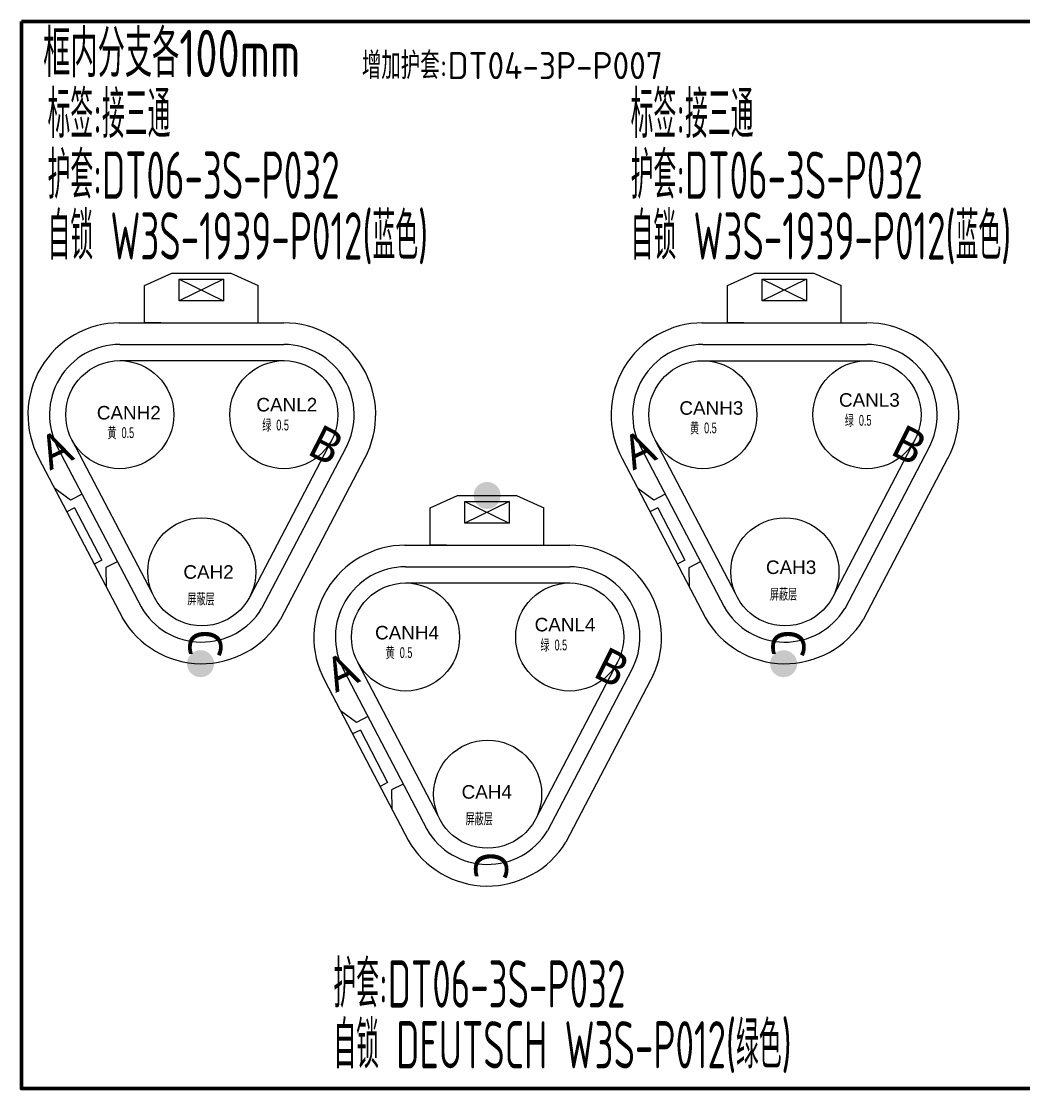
# Model space of a CAD drawing. Header units: millimetres. Extents: x 62 to 1873, y 998 to 1938.
# Drawn here: x 1263.5 to 1337.7, y 1481.6 to 1560.6 of the extents above; entities that cross this region are included whole.
import ezdxf

# ---------------------------------------------------------------- set-up
doc = ezdxf.new("R2010")
doc.units = ezdxf.units.MM
for name, color, linetype, lineweight in [('1轮廓实线层', 7, 'Continuous', 50), ('AM60', 3, 'Continuous', 25), ('护套层', 3, 'Continuous', 0)]:
    doc.layers.add(name, color=color, linetype=linetype, lineweight=lineweight)
doc.layers.add('孔名层', color=1, linetype='Continuous')
doc.layers.add('线色线径', color=1, linetype='Continuous')
doc.styles.add('ISO Proportional', font='isocp.shx', dxfattribs={"bigfont": 'gbcbig.shx'})
doc.styles.get("Standard").update_dxf_attribs({"font": 'arial.ttf'})
doc.styles.add('TH_GBDIM', font='gbenor.shx', dxfattribs={"width": 0.8, "bigfont": 'gbcbig.shx'})
doc.styles.add('孔名字体', font='', dxfattribs={"height": 5, "bigfont": 'gbcbig.shx'})
doc.styles.add('技术要求及剖视用', font='gbenor.shx', dxfattribs={"width": 0.7, "bigfont": 'gbcbig.shx'})
doc.styles.get('孔名字体').set_extended_font_data('Microsoft YaHei')

# ---------------------------------------------------------------- blocks, each defined once
blk = doc.blocks.new('DT06-3S-P032-Out21521105156')
for p, q in [((-29.331, -14.824), (-27.311, -13.897)), ((-27.311, -13.897), (-22.939, -13.897)), ((-22.939, -13.897), (-20.92, -14.824)), ((-29.331, -17.579), (-29.331, -14.824)), ((-23.486, -14.346), (-26.765, -15.946)), ((-26.765, -14.346), (-23.486, -15.946)), ((-20.92, -17.579), (-20.92, -14.824)), ((-31.239, -17.579), (-19.012, -17.579)), ((-28.122, -17.579), (-29.331, -17.579)), ((-22.129, -17.579), (-20.92, -17.579)), ((-31.164, -19.178), (-19.012, -19.178)), ((-31.164, -20.378), (-18.998, -20.378)), ((-35.738, -26.851), (-29.591, -38.61)), ((-34.711, -26.227), (-28.765, -37.586)), ((-15.473, -26.238), (-21.543, -37.862)), ((-14.43, -26.819), (-20.66, -38.735)), ((-37.145, -27.612), (-30.969, -39.423)), ((-13.024, -27.581), (-19.297, -39.573)), ((-34.8, -30.697), (-35.976, -29.849)), ((-33.947, -30.255), (-34.8, -30.697)), ((-34.507, -31.261), (-35.083, -31.556)), ((-34.507, -31.261), (-32.498, -35.136)), ((-32.498, -35.136), (-33.057, -35.432)), ((-31.354, -35.258), (-32.206, -35.7)), ((-32.206, -35.7), (-32.17, -37.128))]:
    blk.add_line(p, q)
blk.add_lwpolyline([(-26.765, -14.346), (-23.486, -14.346), (-23.486, -15.946), (-26.765, -15.946)], close=True)
for centre in [(-31.164, -24.378), (-19.012, -24.378), (-25.088, -36.01)]:
    blk.add_circle(centre, 4)
for centre, radius, start, end in [((-31.164, -24.378), 6.799, 90, 208.40246), ((-19.012, -24.378), 6.799, 331.59754, 90), ((-31.164, -24.378), 5.2, 90, 208.40246), ((-19.012, -24.378), 5.2, 331.59754, 90), ((-25.088, -36.01), 5.2, 210, 328.40246), ((-25.088, -36.01), 6.799, 210, 328.40246)]:
    blk.add_arc(centre, radius, start, end)
at = {"layer": '孔名层', "style": '孔名字体'}
for s, rotation, p in [('B', 333.35123, (-17.398, -27.251)), ('A', 24.85285, (-36.334, -28.519)), ('C', 268.55868, (-26.043, -40.227))]:
    blk.add_text(s, height=2.5, rotation=rotation, dxfattribs=at).set_placement(p)
at = {"layer": '护套层', "style": '技术要求及剖视用', "width": 0.67}
for tag, p, flags in [('备注', (11.427, 11.354), 8), ('标号', (11.427, 7.354), 8), ('功能', (10.927, 3.354), 8), ('英文功能', (10.927, -0.646), 8), ('编号', (-0.073, -4.646), 8), ('护套号', (10.927, -4.646), 8), ('颜色', (31.927, -4.646), 9), ('厂家', (33.927, -4.646), 9), ('端子', (35.927, -4.646), 9), ('统计到BOM', (31.927, -6.646), 9), ('客户代号', (-0.073, -8.646), 8), ('配件', (10.927, -8.646), 8), ('配置', (31.927, -8.646), 9), ('编码', (33.927, -8.646), 9), ('防水栓', (35.927, -8.646), 9), ('工序', (31.927, -10.646), 9), ('工位', (33.927, -10.646), 9), ('设计软件', (38.687, -10.646), 9), ('附件', (10.927, -12.646), 8), ('视图', (31.927, -12.646), 9), ('方向', (33.927, -12.646), 9), ('盲栓', (35.927, -12.646), 9)]:
    blk.add_attdef(tag, p, '', height=3.5, dxfattribs=dict(at, flags=flags))
blk = doc.blocks.new('DT06-3S-P032-Out21521105310')
for p, q in [((-29.331, -14.824), (-27.311, -13.897)), ((-27.311, -13.897), (-22.939, -13.897)), ((-22.939, -13.897), (-20.92, -14.824)), ((-29.331, -17.579), (-29.331, -14.824)), ((-23.486, -14.346), (-26.765, -15.946)), ((-26.765, -14.346), (-23.486, -15.946)), ((-20.92, -17.579), (-20.92, -14.824)), ((-31.239, -17.579), (-19.012, -17.579)), ((-28.122, -17.579), (-29.331, -17.579)), ((-22.129, -17.579), (-20.92, -17.579)), ((-31.164, -19.178), (-19.012, -19.178)), ((-31.164, -20.378), (-18.998, -20.378)), ((-35.738, -26.851), (-29.591, -38.61)), ((-34.711, -26.227), (-28.765, -37.586)), ((-15.473, -26.238), (-21.543, -37.862)), ((-14.43, -26.819), (-20.66, -38.735)), ((-37.145, -27.612), (-30.969, -39.423)), ((-13.024, -27.581), (-19.297, -39.573)), ((-34.8, -30.697), (-35.976, -29.849)), ((-33.947, -30.255), (-34.8, -30.697)), ((-34.507, -31.261), (-35.083, -31.556)), ((-34.507, -31.261), (-32.498, -35.136)), ((-32.498, -35.136), (-33.057, -35.432)), ((-31.354, -35.258), (-32.206, -35.7)), ((-32.206, -35.7), (-32.17, -37.128))]:
    blk.add_line(p, q)
blk.add_lwpolyline([(-26.765, -14.346), (-23.486, -14.346), (-23.486, -15.946), (-26.765, -15.946)], close=True)
for centre in [(-31.164, -24.378), (-19.012, -24.378), (-25.088, -36.01)]:
    blk.add_circle(centre, 4)
for centre, radius, start, end in [((-31.164, -24.378), 6.799, 90, 208.40246), ((-19.012, -24.378), 6.799, 331.59754, 90), ((-31.164, -24.378), 5.2, 90, 208.40246), ((-19.012, -24.378), 5.2, 331.59754, 90), ((-25.088, -36.01), 5.2, 210, 328.40246), ((-25.088, -36.01), 6.799, 210, 328.40246)]:
    blk.add_arc(centre, radius, start, end)
at = {"layer": '孔名层', "style": '孔名字体'}
for s, rotation, p in [('B', 333.35123, (-17.398, -27.251)), ('A', 24.85285, (-36.334, -28.519)), ('C', 268.55868, (-26.043, -40.227))]:
    blk.add_text(s, height=2.5, rotation=rotation, dxfattribs=at).set_placement(p)
at = {"layer": '护套层', "style": '技术要求及剖视用', "width": 0.67}
for tag, p, flags in [('备注', (11.427, 11.354), 8), ('标号', (11.427, 7.354), 8), ('功能', (10.927, 3.354), 8), ('英文功能', (10.927, -0.646), 8), ('编号', (-0.073, -4.646), 8), ('护套号', (10.927, -4.646), 8), ('颜色', (31.927, -4.646), 9), ('厂家', (33.927, -4.646), 9), ('端子', (35.927, -4.646), 9), ('统计到BOM', (31.927, -6.646), 9), ('客户代号', (-0.073, -8.646), 8), ('配件', (10.927, -8.646), 8), ('配置', (31.927, -8.646), 9), ('编码', (33.927, -8.646), 9), ('防水栓', (35.927, -8.646), 9), ('工序', (31.927, -10.646), 9), ('工位', (33.927, -10.646), 9), ('设计软件', (38.687, -10.646), 9), ('附件', (10.927, -12.646), 8), ('视图', (31.927, -12.646), 9), ('方向', (33.927, -12.646), 9), ('盲栓', (35.927, -12.646), 9)]:
    blk.add_attdef(tag, p, '', height=3.5, dxfattribs=dict(at, flags=flags))

msp = doc.modelspace()

# ---------------------------------------------------------------- hatches: boundary and pattern name
at = {"layer": '护套层'}
h = msp.add_hatch(color=256, dxfattribs=at)
edge = h.paths.add_edge_path()
edge.add_arc((1298.016, 1525.507), 1, 0, 360)
h = msp.add_hatch(color=256, dxfattribs=at)
edge = h.paths.add_edge_path()
edge.add_arc((1276.798, 1513.053), 1, 0, 360)
h = msp.add_hatch(color=256, dxfattribs=at)
edge = h.paths.add_edge_path()
edge.add_arc((1319.969, 1513.052), 1, 0, 360)

# ---------------------------------------------------------------- linework, layer by layer
at = {"layer": '1轮廓实线层', "color": 2}
msp.add_lwpolyline([(1263.529, 1560.601), (1339.21, 1560.601), (1339.21, 1481.597), (1263.529, 1481.597)], close=True, dxfattribs=at)

# ---------------------------------------------------------------- block references
at = {"layer": '护套层'}
ref = msp.add_blockref('DT06-3S-P032-Out21521105156', (1301.981, 1555.862), dxfattribs=at)
ref.add_attrib('功能', '标签:接三通', (1265.472, 1551.964), dxfattribs={"height": 3.5, "style": '技术要求及剖视用', "width": 0.67})
ref.add_attrib('护套号', '护套:DT06-3S-P032', (1265.472, 1547.464), dxfattribs={"height": 3.5, "style": '技术要求及剖视用', "width": 0.67})
ref.add_attrib('附件', '自锁 W3S-1939-P012(蓝色)', (1265.472, 1542.964), dxfattribs={"height": 3.5, "style": '技术要求及剖视用', "width": 0.67})
ref = msp.add_blockref('DT06-3S-P032-Out21521105156', (1345.152, 1555.861), dxfattribs=at)
ref.add_attrib('功能', '标签:接三通', (1308.644, 1551.964), dxfattribs={"height": 3.5, "style": '技术要求及剖视用', "width": 0.67})
ref.add_attrib('护套号', '护套:DT06-3S-P032', (1308.644, 1547.464), dxfattribs={"height": 3.5, "style": '技术要求及剖视用', "width": 0.67})
ref.add_attrib('附件', '自锁 W3S-1939-P012(蓝色)', (1308.644, 1542.964), dxfattribs={"height": 3.5, "style": '技术要求及剖视用', "width": 0.67})
ref = msp.add_blockref('DT06-3S-P032-Out21521105310', (1323.141, 1539.405), dxfattribs=at)
ref.add_attrib('护套号', '护套:DT06-3S-P032', (1286.633, 1487.595), dxfattribs={"height": 3.5, "style": '技术要求及剖视用', "width": 0.67})
ref.add_attrib('附件', '自锁 DEUTSCH W3S-P012(绿色)', (1286.633, 1483.095), dxfattribs={"height": 3.5, "style": '技术要求及剖视用', "width": 0.67})

# ---------------------------------------------------------------- texts
at = {"color": 4, "style": 'TH_GBDIM', "width": 0.8}
msp.add_text('框内分支各100mm', height=3.5, dxfattribs=at).set_placement((1265.146, 1556.474))
at = {"layer": 'AM60', "color": 6, "style": 'ISO Proportional'}
msp.add_text('增加护套:DT04-3P-P007', height=2, dxfattribs=at).set_placement((1288.742, 1556.323))
at = {"layer": 'AM60', "lineweight": 5}
for s, p in [('CANL2', (1280.933, 1531.726)), ('CANL3', (1324.066, 1532.076)), ('CANH2', (1269.117, 1531.13)), ('CANH3', (1312.25, 1531.48)), ('CANL4', (1301.533, 1515.446)), ('CANH4', (1289.717, 1514.85))]:
    msp.add_text(s, height=1, dxfattribs=at).set_placement(p)
at = {"layer": 'AM60', "lineweight": 5, "char_height": 1, "width": 2.90576, "attachment_point": 1}
for s, insert in [('CAH2', (1275.526, 1520.341)), ('CAH3', (1318.659, 1520.692)), ('CAH4', (1296.125, 1504.062))]:
    msp.add_mtext(s, dxfattribs=dict(at, insert=insert))
at = {"layer": '线色线径', "lineweight": 5, "width": 0.6}
for s, p in [('绿  0.5', (1281.363, 1530.317)), ('绿  0.5', (1324.496, 1530.668)), ('黄  0.5', (1269.904, 1529.755)), ('黄  0.5', (1313.037, 1530.105)), ('屏蔽层', (1318.955, 1517.804)), ('屏蔽层', (1275.822, 1517.454)), ('绿  0.5', (1301.963, 1514.038)), ('黄  0.5', (1290.503, 1513.475)), ('屏蔽层', (1296.421, 1501.174))]:
    msp.add_text(s, height=0.8, dxfattribs=at).set_placement(p)

doc.saveas('drawing.dxf')
